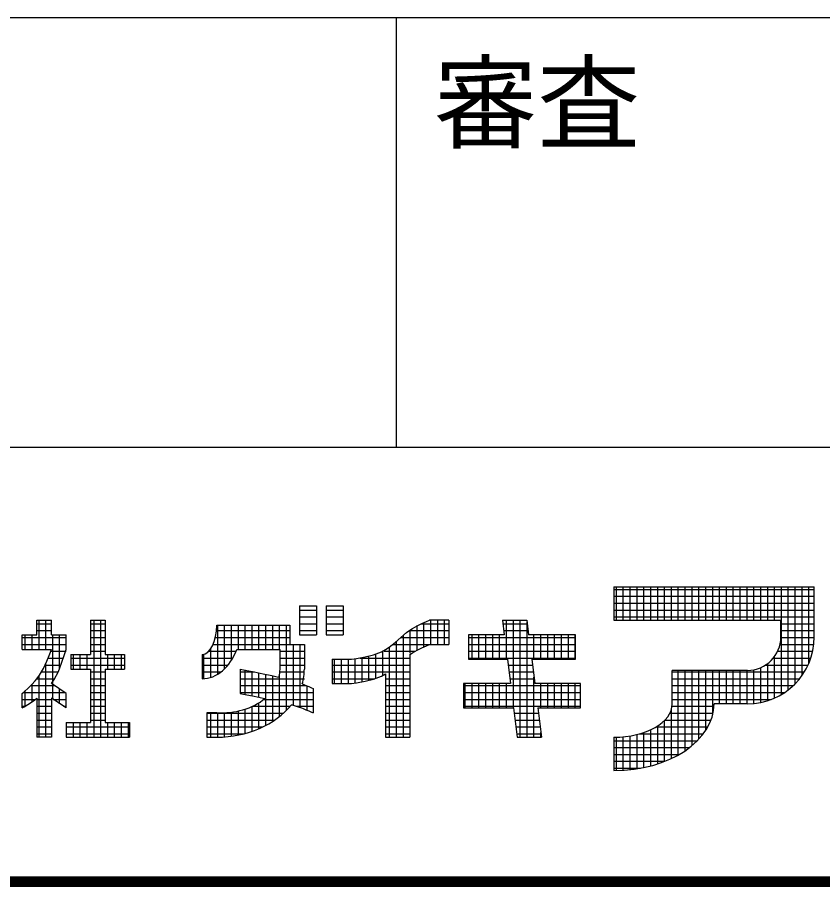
# Model space of a CAD drawing. Units: millimetres, scale not verified. Extents: x -9377 to 7942, y -6674 to 5404.
# Drawn here: x 763 to 1465, y -6181 to -5423 of the extents above; entities that cross this region are included whole.
import ezdxf
from ezdxf.enums import TextEntityAlignment as Align

# ---------------------------------------------------------------- set-up
doc = ezdxf.new("R2010")
doc.units = ezdxf.units.MM
doc.header["$LTSCALE"] = 30
doc.layers.add('0-7_07', color=7, linetype='Continuous', lineweight=25)
doc.styles.add('MS Gothic', font='')
doc.styles.get('MS Gothic').set_extended_font_data('MS Gothic')

msp = doc.modelspace()

# ---------------------------------------------------------------- linework, layer by layer
at = {"layer": '0-7_07'}
for p, q in [((-8236.58, -5422.59), (7933.42, -5422.59)), ((1093.41, -5797.58), (1093.41, -5422.58)), ((-226.59, -5797.58), (7933.41, -5797.58)), ((1283.1, -5919.4), (1283.1, -5948.56)), ((1283.1, -5919.4), (1458.06, -5919.4)), ((1283.1, -5921.66), (1458.06, -5921.66)), ((1285.4, -5948.56), (1285.4, -5919.4)), ((1291.4, -5948.56), (1291.4, -5919.4)), ((1297.4, -5948.56), (1297.4, -5919.4)), ((1303.4, -5948.56), (1303.4, -5919.4)), ((1309.4, -5948.56), (1309.4, -5919.4)), ((1315.4, -5948.56), (1315.4, -5919.4)), ((1321.4, -5948.56), (1321.4, -5919.4)), ((1327.4, -5948.56), (1327.4, -5919.4)), ((1333.4, -5948.56), (1333.4, -5919.4)), ((1339.4, -5948.56), (1339.4, -5919.4)), ((1345.4, -5948.56), (1345.4, -5919.4)), ((1351.4, -5948.56), (1351.4, -5919.4)), ((1357.4, -5948.56), (1357.4, -5919.4)), ((1363.4, -5948.56), (1363.4, -5919.4)), ((1369.4, -5948.56), (1369.4, -5919.4)), ((1375.4, -5948.56), (1375.4, -5919.4)), ((1381.4, -5948.56), (1381.4, -5919.4)), ((1387.41, -5948.56), (1387.41, -5919.4)), ((1393.41, -5948.56), (1393.41, -5919.4)), ((1399.4, -5948.56), (1399.4, -5919.4)), ((1405.41, -5948.56), (1405.41, -5919.4)), ((1411.41, -5948.56), (1411.41, -5919.4)), ((1417.41, -5948.56), (1417.41, -5919.4)), ((1423.41, -5948.56), (1423.41, -5919.4)), ((1429.41, -6013.35), (1429.41, -5919.4)), ((1435.41, -6009.28), (1435.41, -5919.4)), ((1441.41, -6003.94), (1441.41, -5919.4)), ((1447.41, -5996.74), (1447.41, -5919.4)), ((1453.41, -5985.96), (1453.41, -5919.4)), ((1458.06, -5963.14), (1458.06, -5919.4)), ((1283.1, -5927.66), (1458.06, -5927.66)), ((1008.76, -5935.87), (1008.76, -5961.37)), ((1032.11, -5935.87), (1032.11, -5961.37)), ((1283.1, -5933.66), (1458.06, -5933.66)), ((1008.76, -5939.66), (1023.66, -5939.66)), ((1008.76, -5945.66), (1023.66, -5945.66)), ((1032.11, -5939.66), (1047.01, -5939.66)), ((1032.11, -5945.66), (1047.01, -5945.66)), ((1283.1, -5939.66), (1458.06, -5939.66)), ((1283.1, -5945.66), (1458.06, -5945.66)), ((779.53, -5948.62), (792.28, -5948.62)), ((779.53, -5961.37), (779.53, -5948.62)), ((779.53, -5951.66), (792.28, -5951.66)), ((781.41, -5974.12), (781.41, -5948.62)), ((787.41, -5974.12), (787.41, -5948.62)), ((792.28, -5961.37), (792.28, -5948.62)), ((826.28, -5948.62), (839.03, -5948.62)), ((826.28, -5948.62), (826.28, -5978.37)), ((826.28, -5951.66), (839.03, -5951.66)), ((829.41, -6050.62), (829.41, -5948.62)), ((835.41, -6050.62), (835.41, -5948.62)), ((839.03, -5948.62), (839.03, -5978.37)), ((936.51, -5952.87), (1000.26, -5952.87)), ((937.4, -5995.69), (937.4, -5952.87)), ((943.4, -5991.02), (943.4, -5952.87)), ((949.4, -5983.55), (949.4, -5952.87)), ((955.41, -5974.12), (955.41, -5952.87)), ((961.4, -5974.12), (961.4, -5952.87)), ((967.41, -5974.12), (967.41, -5952.87)), ((973.41, -5974.12), (973.41, -5952.87)), ((979.4, -5974.12), (979.4, -5952.87)), ((985.41, -5974.12), (985.41, -5952.87)), ((991.41, -5974.12), (991.41, -5952.87)), ((997.41, -6027.13), (997.41, -5952.87)), ((1008.76, -5951.66), (1023.66, -5951.66)), ((1032.11, -5951.66), (1047.01, -5951.66)), ((1111.41, -5974.54), (1111.41, -5953.12)), ((1115.17, -5951.66), (1139.19, -5951.66)), ((1117.41, -5971.92), (1117.41, -5950.67)), ((1139.19, -5948.62), (1122.18, -5948.62)), ((1123.41, -5969.87), (1123.41, -5948.62)), ((1129.41, -5969.87), (1129.41, -5948.62)), ((1135.41, -5969.87), (1135.41, -5948.62)), ((1139.19, -5948.62), (1139.19, -5969.87)), ((1185.94, -5948.62), (1207.19, -5948.62)), ((1185.94, -5948.62), (1187.53, -5961.37)), ((1186.32, -5951.66), (1207.57, -5951.66)), ((1189.4, -5982.62), (1189.4, -5948.62)), ((1195.41, -6025.12), (1195.41, -5948.62)), ((1201.41, -6050.62), (1201.41, -5948.62)), ((1207.19, -5948.62), (1208.78, -5961.37)), ((1207.41, -6050.62), (1207.41, -5950.38)), ((1283.1, -5948.56), (1428.9, -5948.56)), ((1428.9, -5963.14), (1428.9, -5948.56)), ((1428.9, -5951.66), (1458.06, -5951.66)), ((779.53, -5957.66), (792.28, -5957.66)), ((826.28, -5957.66), (839.03, -5957.66)), ((936.28, -5957.66), (1000.26, -5957.66)), ((1008.76, -5957.66), (1023.66, -5957.66)), ((1032.11, -5957.66), (1047.01, -5957.66)), ((1105.03, -5957.66), (1139.19, -5957.66)), ((1105.41, -5977.16), (1105.41, -5956.98)), ((1187.07, -5957.66), (1208.32, -5957.66)), ((1428.9, -5957.66), (1458.06, -5957.66)), ((766.78, -5974.12), (766.78, -5961.37)), ((766.78, -5961.37), (779.53, -5961.37)), ((766.78, -5963.66), (805.03, -5963.66)), ((769.4, -5974.12), (769.4, -5961.37)), ((775.41, -5974.12), (775.41, -5961.37)), ((792.28, -5961.37), (805.03, -5961.37)), ((793.41, -6017.38), (793.41, -5961.37)), ((799.41, -5990.46), (799.41, -5961.37)), ((805.03, -5974.12), (805.03, -5961.37)), ((826.28, -5963.66), (839.03, -5963.66)), ((935.31, -5963.66), (1000.26, -5963.66)), ((1008.76, -5961.37), (1023.66, -5961.37)), ((1032.11, -5961.37), (1047.01, -5961.37)), ((1093.41, -6050.62), (1093.41, -5966.86)), ((1097.53, -5963.66), (1139.19, -5963.66)), ((1099.41, -6050.62), (1099.41, -5961.56)), ((1156.19, -5961.37), (1156.19, -5982.62)), ((1187.53, -5961.37), (1156.19, -5961.37)), ((1156.19, -5963.66), (1249.69, -5963.66)), ((1159.4, -5982.62), (1159.4, -5961.37)), ((1165.4, -5982.62), (1165.4, -5961.37)), ((1171.4, -5982.62), (1171.4, -5961.37)), ((1177.41, -5982.62), (1177.41, -5961.37)), ((1183.4, -5982.62), (1183.4, -5961.37)), ((1249.69, -5961.37), (1208.78, -5961.37)), ((1213.41, -5982.62), (1213.41, -5961.37)), ((1219.41, -5982.62), (1219.41, -5961.37)), ((1225.41, -5982.62), (1225.41, -5961.37)), ((1231.41, -5982.62), (1231.41, -5961.37)), ((1237.41, -5982.62), (1237.41, -5961.37)), ((1243.41, -5982.62), (1243.41, -5961.37)), ((1249.41, -5982.62), (1249.41, -5961.37)), ((1249.69, -5982.62), (1249.69, -5961.37)), ((1428.9, -5963.66), (1458.06, -5963.66)), ((766.78, -5969.66), (805.03, -5969.66)), ((766.78, -5974.12), (792.28, -5974.12)), ((791.73, -5975.66), (805.03, -5975.66)), ((826.28, -5969.66), (839.03, -5969.66)), ((826.28, -5975.66), (839.03, -5975.66)), ((929.47, -5975.66), (953.44, -5975.66)), ((931.4, -5998.42), (931.4, -5973.27)), ((933.35, -5969.66), (1000.26, -5969.66)), ((954.04, -5974.12), (991.76, -5974.12)), ((991.76, -5991.12), (991.76, -5974.12)), ((991.76, -5975.66), (1013.01, -5975.66)), ((1003.41, -6022.44), (1003.41, -5969.87)), ((1009.41, -6024.72), (1009.41, -5969.87)), ((1013.01, -5969.87), (1013.01, -5991.12)), ((1081.41, -5996.71), (1081.41, -5975.64)), ((1082.54, -5975.66), (1109.71, -5975.66)), ((1087.41, -6050.62), (1087.41, -5972.15)), ((1090.03, -5969.66), (1139.19, -5969.66)), ((1122.18, -5969.87), (1139.19, -5969.87)), ((1156.19, -5969.66), (1249.69, -5969.66)), ((1156.19, -5975.66), (1249.69, -5975.66)), ((1426.08, -5975.66), (1456.7, -5975.66)), ((1428.16, -5969.66), (1457.7, -5969.66)), ((789.27, -5981.66), (802.91, -5981.66)), ((809.28, -5978.37), (809.28, -5991.12)), ((809.28, -5978.37), (826.28, -5978.37)), ((809.28, -5981.66), (856.03, -5981.66)), ((811.41, -5991.12), (811.41, -5978.37)), ((817.41, -5991.12), (817.41, -5978.37)), ((823.41, -5991.12), (823.41, -5978.37)), ((839.03, -5978.37), (856.03, -5978.37)), ((841.41, -5991.12), (841.41, -5978.37)), ((847.41, -5991.12), (847.41, -5978.37)), ((853.41, -5991.12), (853.41, -5978.37)), ((856.03, -5978.37), (856.03, -5991.12)), ((923.75, -5978.37), (923.75, -5999.62)), ((923.75, -5981.66), (950.54, -5981.66)), ((925.4, -5999.56), (925.4, -5978.16)), ((991.76, -5981.66), (1013.01, -5981.66)), ((1037.18, -5982.62), (1054.19, -5982.62)), ((1039.4, -6003.87), (1039.4, -5982.62)), ((1045.4, -6003.87), (1045.4, -5982.62)), ((1051.4, -6003.87), (1051.4, -5982.62)), ((1057.4, -6003.39), (1057.4, -5982.11)), ((1061.71, -5981.66), (1105.19, -5981.66)), ((1063.4, -6002.29), (1063.4, -5981.16)), ((1069.4, -6001.19), (1069.4, -5980.2)), ((1075.41, -5999.17), (1075.41, -5977.93)), ((1105.19, -5978.37), (1105.19, -6050.62)), ((1156.19, -5981.66), (1249.69, -5981.66)), ((1156.19, -5982.62), (1190.19, -5982.62)), ((1190.19, -5982.62), (1192.84, -6003.87)), ((1211.44, -5982.62), (1249.69, -5982.62)), ((1211.44, -5982.62), (1214.09, -6003.87)), ((1422.26, -5981.66), (1455.04, -5981.66)), ((1423.41, -6016.44), (1423.41, -5980.17)), ((786.6, -5987.66), (800.52, -5987.66)), ((787.41, -6050.62), (787.41, -5985.95)), ((809.28, -5987.66), (856.03, -5987.66)), ((809.28, -5991.12), (826.28, -5991.12)), ((826.28, -5991.12), (826.28, -6037.87)), ((839.03, -5991.12), (856.03, -5991.12)), ((839.03, -5991.12), (839.03, -6037.87)), ((923.75, -5987.66), (946.46, -5987.66)), ((956.91, -5991.12), (956.91, -6012.37)), ((991.76, -5987.66), (1013.01, -5987.66)), ((1037.18, -5987.66), (1105.19, -5987.66)), ((1190.82, -5987.66), (1212.07, -5987.66)), ((1411.41, -6020.28), (1411.41, -5989.86)), ((1415.52, -5987.66), (1452.66, -5987.66)), ((1417.41, -6018.72), (1417.41, -5986.34)), ((781.41, -6050.62), (781.41, -5997.32)), ((783.42, -5993.66), (798.13, -5993.66)), ((826.28, -5993.66), (839.03, -5993.66)), ((923.75, -5993.66), (940.36, -5993.66)), ((956.91, -5993.66), (969.41, -5993.66)), ((961.4, -6013.28), (961.4, -5991.99)), ((967.41, -6014.5), (967.41, -5993.24)), ((973.41, -6015.73), (973.41, -5994.5)), ((979.4, -6040.38), (979.4, -5995.75)), ((985.41, -6036.87), (985.41, -5997)), ((991.41, -6032.55), (991.41, -5995.59)), ((991.76, -5993.66), (1013.01, -5993.66)), ((1037.18, -5993.66), (1105.19, -5993.66)), ((1083.93, -5995.37), (1083.93, -6050.62)), ((1191.57, -5993.66), (1212.82, -5993.66)), ((1213.41, -6050.62), (1213.41, -5998.38)), ((1334.13, -6021.46), (1334.13, -5992.3)), ((1399.74, -5992.3), (1334.13, -5992.3)), ((1334.13, -5993.66), (1449.44, -5993.66)), ((1339.4, -6066.09), (1339.4, -5992.3)), ((1345.4, -6062.4), (1345.4, -5992.3)), ((1351.4, -6057.9), (1351.4, -5992.3)), ((1357.4, -6052.24), (1357.4, -5992.3)), ((1363.4, -6044.59), (1363.4, -5992.3)), ((1369.4, -6030.99), (1369.4, -5992.3)), ((1375.4, -6021.46), (1375.4, -5992.3)), ((1381.4, -6021.46), (1381.4, -5992.3)), ((1387.41, -6021.46), (1387.41, -5992.3)), ((1393.41, -6021.46), (1393.41, -5992.3)), ((1399.4, -6021.46), (1399.4, -5992.3)), ((1405.41, -6021.18), (1405.41, -5991.74)), ((774.05, -6005.66), (794.96, -6005.66)), ((775.41, -6019.6), (775.41, -6004.65)), ((779.93, -5999.66), (794.98, -5999.66)), ((805.03, -6012.37), (792.28, -6003.87)), ((826.28, -5999.66), (839.03, -5999.66)), ((826.28, -6005.66), (839.03, -6005.66)), ((956.91, -5999.66), (1013.01, -5999.66)), ((956.91, -6005.66), (1015, -6005.66)), ((1015.41, -6027), (1015.41, -6005.85)), ((1037.18, -5999.66), (1074.5, -5999.66)), ((1083.93, -5999.66), (1105.19, -5999.66)), ((1083.93, -6005.66), (1105.19, -6005.66)), ((1151.94, -6003.87), (1151.94, -6025.12)), ((1192.84, -6003.87), (1151.94, -6003.87)), ((1151.94, -6005.66), (1253.94, -6005.66)), ((1153.4, -6025.12), (1153.4, -6003.87)), ((1159.4, -6025.12), (1159.4, -6003.87)), ((1165.4, -6025.12), (1165.4, -6003.87)), ((1171.4, -6025.12), (1171.4, -6003.87)), ((1177.41, -6025.12), (1177.41, -6003.87)), ((1183.4, -6025.12), (1183.4, -6003.87)), ((1189.4, -6025.12), (1189.4, -6003.87)), ((1192.32, -5999.66), (1213.57, -5999.66)), ((1253.94, -6003.87), (1214.09, -6003.87)), ((1219.41, -6025.12), (1219.41, -6003.87)), ((1225.41, -6025.12), (1225.41, -6003.87)), ((1231.41, -6025.12), (1231.41, -6003.87)), ((1237.41, -6025.12), (1237.41, -6003.87)), ((1243.41, -6025.12), (1243.41, -6003.87)), ((1249.41, -6025.12), (1249.41, -6003.87)), ((1253.94, -6025.12), (1253.94, -6003.87)), ((1334.13, -5999.66), (1445.21, -5999.66)), ((1334.13, -6005.66), (1439.65, -6005.66)), ((766.78, -6025.12), (766.78, -6012.37)), ((767.6, -6011.66), (803.97, -6011.66)), ((769.4, -6023.53), (769.4, -6010.02)), ((799.41, -6021.38), (799.41, -6008.63)), ((805.03, -6025.12), (805.03, -6012.37)), ((826.28, -6011.66), (839.03, -6011.66)), ((956.91, -6011.66), (1020.66, -6011.66)), ((1020.66, -6008.12), (1020.66, -6029.37)), ((1083.93, -6011.66), (1105.19, -6011.66)), ((1151.94, -6011.66), (1253.94, -6011.66)), ((1334.13, -6011.66), (1432.1, -6011.66)), ((766.78, -6017.66), (778.36, -6017.66)), ((779.53, -6016.62), (779.53, -6050.62)), ((779.53, -6017.66), (792.28, -6017.66)), ((792.28, -6016.62), (792.28, -6050.62)), ((805.03, -6025.12), (792.28, -6016.62)), ((793.84, -6017.66), (805.03, -6017.66)), ((826.28, -6017.66), (839.03, -6017.66)), ((973.41, -6043.24), (973.41, -6020.5)), ((977.48, -6017.66), (1020.66, -6017.66)), ((1083.93, -6017.66), (1105.19, -6017.66)), ((1151.94, -6017.66), (1253.94, -6017.66)), ((1334.13, -6017.66), (1420.44, -6017.66)), ((1399.74, -6021.46), (1370.58, -6021.46)), ((766.78, -6023.66), (769.21, -6023.66)), ((779.53, -6023.66), (792.28, -6023.66)), ((802.84, -6023.66), (805.03, -6023.66)), ((826.28, -6023.66), (839.03, -6023.66)), ((937.4, -6050.61), (937.4, -6029.29)), ((943.4, -6050.37), (943.4, -6029.32)), ((949.4, -6049.76), (949.4, -6028.82)), ((955.41, -6048.77), (955.41, -6027.76)), ((961.4, -6047.38), (961.4, -6026.09)), ((967.41, -6045.55), (967.41, -6023.73)), ((967.56, -6023.66), (1000.55, -6023.66)), ((1006.34, -6023.66), (1020.66, -6023.66)), ((1083.93, -6023.66), (1105.19, -6023.66)), ((1151.94, -6023.66), (1253.94, -6023.66)), ((1151.94, -6025.12), (1195.5, -6025.12)), ((1195.5, -6025.12), (1198.69, -6050.62)), ((1216.75, -6025.12), (1253.94, -6025.12)), ((1216.75, -6025.12), (1219.94, -6050.62)), ((1333.4, -6069.17), (1333.4, -6026.37)), ((1333.98, -6023.66), (1370.52, -6023.66)), ((779.53, -6029.66), (792.28, -6029.66)), ((779.53, -6035.66), (792.28, -6035.66)), ((826.28, -6029.66), (839.03, -6029.66)), ((826.28, -6035.66), (839.03, -6035.66)), ((928.01, -6029.37), (928.01, -6050.62)), ((936.51, -6029.37), (928.01, -6029.37)), ((928.01, -6029.66), (994.79, -6029.66)), ((928.01, -6035.66), (987.22, -6035.66)), ((931.4, -6050.48), (931.4, -6029.37)), ((1083.93, -6029.66), (1105.19, -6029.66)), ((1083.93, -6035.66), (1105.19, -6035.66)), ((1196.07, -6029.66), (1217.32, -6029.66)), ((1196.82, -6035.66), (1218.07, -6035.66)), ((1327.4, -6071.75), (1327.4, -6035.93)), ((1327.67, -6035.66), (1367.94, -6035.66)), ((1332.07, -6029.66), (1369.71, -6029.66)), ((779.53, -6041.66), (792.28, -6041.66)), ((805.03, -6037.87), (805.03, -6050.62)), ((805.03, -6037.87), (826.28, -6037.87)), ((805.03, -6041.66), (860.28, -6041.66)), ((805.4, -6050.62), (805.4, -6037.87)), ((811.41, -6050.62), (811.41, -6037.87)), ((817.41, -6050.62), (817.41, -6037.87)), ((823.41, -6050.62), (823.41, -6037.87)), ((839.03, -6037.87), (860.28, -6037.87)), ((841.41, -6050.62), (841.41, -6037.87)), ((847.41, -6050.62), (847.41, -6037.87)), ((853.41, -6050.62), (853.41, -6037.87)), ((859.41, -6050.62), (859.41, -6037.87)), ((860.28, -6037.87), (860.28, -6050.62)), ((928.01, -6041.66), (976.86, -6041.66)), ((1083.93, -6041.66), (1105.19, -6041.66)), ((1197.57, -6041.66), (1218.82, -6041.66)), ((1315.4, -6075.66), (1315.4, -6044.04)), ((1319.9, -6041.66), (1365.16, -6041.66)), ((1321.4, -6073.89), (1321.4, -6040.73)), ((779.53, -6047.66), (792.28, -6047.66)), ((792.28, -6050.62), (779.53, -6050.62)), ((805.03, -6047.66), (860.28, -6047.66)), ((805.03, -6050.62), (860.28, -6050.62)), ((928.01, -6047.66), (960.3, -6047.66)), ((928.01, -6050.62), (938.47, -6050.62)), ((1083.93, -6047.66), (1105.19, -6047.66)), ((1083.93, -6050.62), (1105.19, -6050.62)), ((1198.32, -6047.66), (1219.57, -6047.66)), ((1198.69, -6050.62), (1219.94, -6050.62)), ((1219.41, -6050.62), (1219.41, -6046.38)), ((1283.1, -6050.62), (1283.1, -6079.78)), ((1285.4, -6079.76), (1285.4, -6050.59)), ((1291.4, -6079.51), (1291.4, -6050.23)), ((1297.4, -6078.99), (1297.4, -6049.45)), ((1303.4, -6078.18), (1303.4, -6048.21)), ((1305.49, -6047.66), (1361.25, -6047.66)), ((1309.4, -6077.08), (1309.4, -6046.45)), ((1283.1, -6053.66), (1356.03, -6053.66)), ((1283.1, -6059.66), (1349.19, -6059.66)), ((1283.1, -6065.66), (1340.16, -6065.66)), ((1283.1, -6071.66), (1327.61, -6071.66)), ((1283.1, -6077.66), (1306.43, -6077.66)), ((7934.02, -6173.19), (-8237.18, -6173.19)), ((-8236.58, -6172.59), (7933.42, -6172.59)), ((7941.82, -6180.99), (-8244.98, -6180.99)), ((7941.22, -6180.39), (-8244.38, -6180.39)), ((7940.62, -6179.79), (-8243.78, -6179.79)), ((7940.02, -6179.19), (-8243.18, -6179.19)), ((7939.42, -6178.59), (-8242.58, -6178.59)), ((7938.82, -6177.99), (-8241.98, -6177.99)), ((7938.22, -6177.39), (-8241.38, -6177.39)), ((7937.62, -6176.79), (-8240.78, -6176.79)), ((7937.02, -6176.19), (-8240.18, -6176.19)), ((7936.42, -6175.59), (-8239.58, -6175.59)), ((7935.82, -6174.99), (-8238.98, -6174.99)), ((7935.22, -6174.39), (-8238.38, -6174.39)), ((7934.62, -6173.79), (-8237.78, -6173.79))]:
    msp.add_line(p, q, dxfattribs=at)
for points in [[(1008.76, -5935.87), (1023.66, -5935.87), (1023.66, -5961.37)], [(1032.11, -5935.87), (1047.01, -5935.87), (1047.01, -5961.37)], [(1000.26, -5952.87), (1000.26, -5969.87), (1013.01, -5969.87)], [(1054.19, -5982.62), (1058.59, -5981.92), (1066.1, -5980.55), (1073.36, -5978.7), (1080.21, -5976.1), (1083.93, -5974.12), (1087.04, -5972.06), (1092.13, -5967.99), (1097.08, -5963.62), (1102.13, -5959.37), (1105.19, -5957.12), (1107.41, -5955.69), (1111.39, -5953.47), (1115.52, -5951.49), (1119.73, -5949.65), (1122.18, -5948.62)], [(766.78, -6012.37), (768.68, -6010.68), (771.92, -6007.74), (775.03, -6004.71), (777.95, -6001.54), (779.53, -5999.62), (781.81, -5996.43), (785.23, -5990.56), (788.17, -5984.34), (790.81, -5977.9), (792.28, -5974.12)], [(792.28, -6003.87), (794.74, -6000.14), (798.29, -5993.28), (801.17, -5986.02), (803.67, -5978.52), (805.03, -5974.12)], [(1105.19, -5978.37), (1107.41, -5976.94), (1111.39, -5974.73), (1115.52, -5972.74), (1119.73, -5970.9), (1122.18, -5969.87)], [(1037.18, -5982.62), (1037.18, -6003.87), (1054.19, -6003.87)], [(956.91, -5991.12), (961.41, -5992.03), (969.18, -5993.61), (976.95, -5995.23), (984.71, -5996.91), (989.21, -5997.92), (990.85, -5998.3)], [(1054.19, -6003.87), (1058.59, -6003.17), (1066.1, -6001.8), (1073.36, -5999.95), (1080.21, -5997.35), (1083.93, -5995.37)], [(1011.16, -6004.13), (1011.9, -6004.42), (1014.36, -6005.41), (1016.81, -6006.44), (1019.25, -6007.5), (1020.66, -6008.12)], [(956.91, -6012.37), (961.41, -6013.28), (969.18, -6014.87), (976.95, -6016.48), (978.53, -6016.82)], [(766.78, -6025.12), (768.59, -6023.99), (771.71, -6022.03), (774.78, -6020.01), (777.81, -6017.9), (779.53, -6016.62)], [(1001.67, -6022.29), (1002.5, -6022.51), (1007.56, -6024.09), (1010.46, -6025.12), (1011.9, -6025.67), (1014.36, -6026.66), (1016.81, -6027.69), (1019.25, -6028.75), (1020.66, -6029.37)]]:
    msp.add_lwpolyline(points, dxfattribs=at)
for radius in [29.16, 58.32]:
    msp.add_arc((1399.74, -5963.14), radius, 270, 0, dxfattribs=at)
for centre, major_axis, ratio, start_param, end_param in [((923.75, -5952.87), (0, 25.5), 0.5, 3.141593, 4.712389), ((923.75, -5952.87), (0, 46.75), 0.7272, 3.141593, 4.240528), ((940.76, -5991.12), (51, 0), 0.75, 6.094383, 6.283185), ((936.51, -5991.12), (76.5, 0), 0.7777, 6.062636, 6.283185), ((940.76, -5991.12), (51, 0), 0.75, 4.628959, 5.546233), ((1283.1, -6021.46), (51.03, 0), 0.5714, 4.712389, 6.283185), ((1283.1, -6021.46), (87.48, 0), 0.6666, 4.712389, 6.283185), ((936.51, -5991.12), (76.5, 0), 0.7777, 4.712389, 5.73178)]:
    msp.add_ellipse(centre, major_axis=major_axis, ratio=ratio, start_param=start_param, end_param=end_param, dxfattribs=at)

# ---------------------------------------------------------------- texts
at = {"layer": '0-7_07', "style": 'MS Gothic'}
msp.add_text('審査', height=65.98, dxfattribs=at).set_placement((1126.21, -5549.98), align=Align.BOTTOM_LEFT)

doc.saveas('drawing.dxf')
